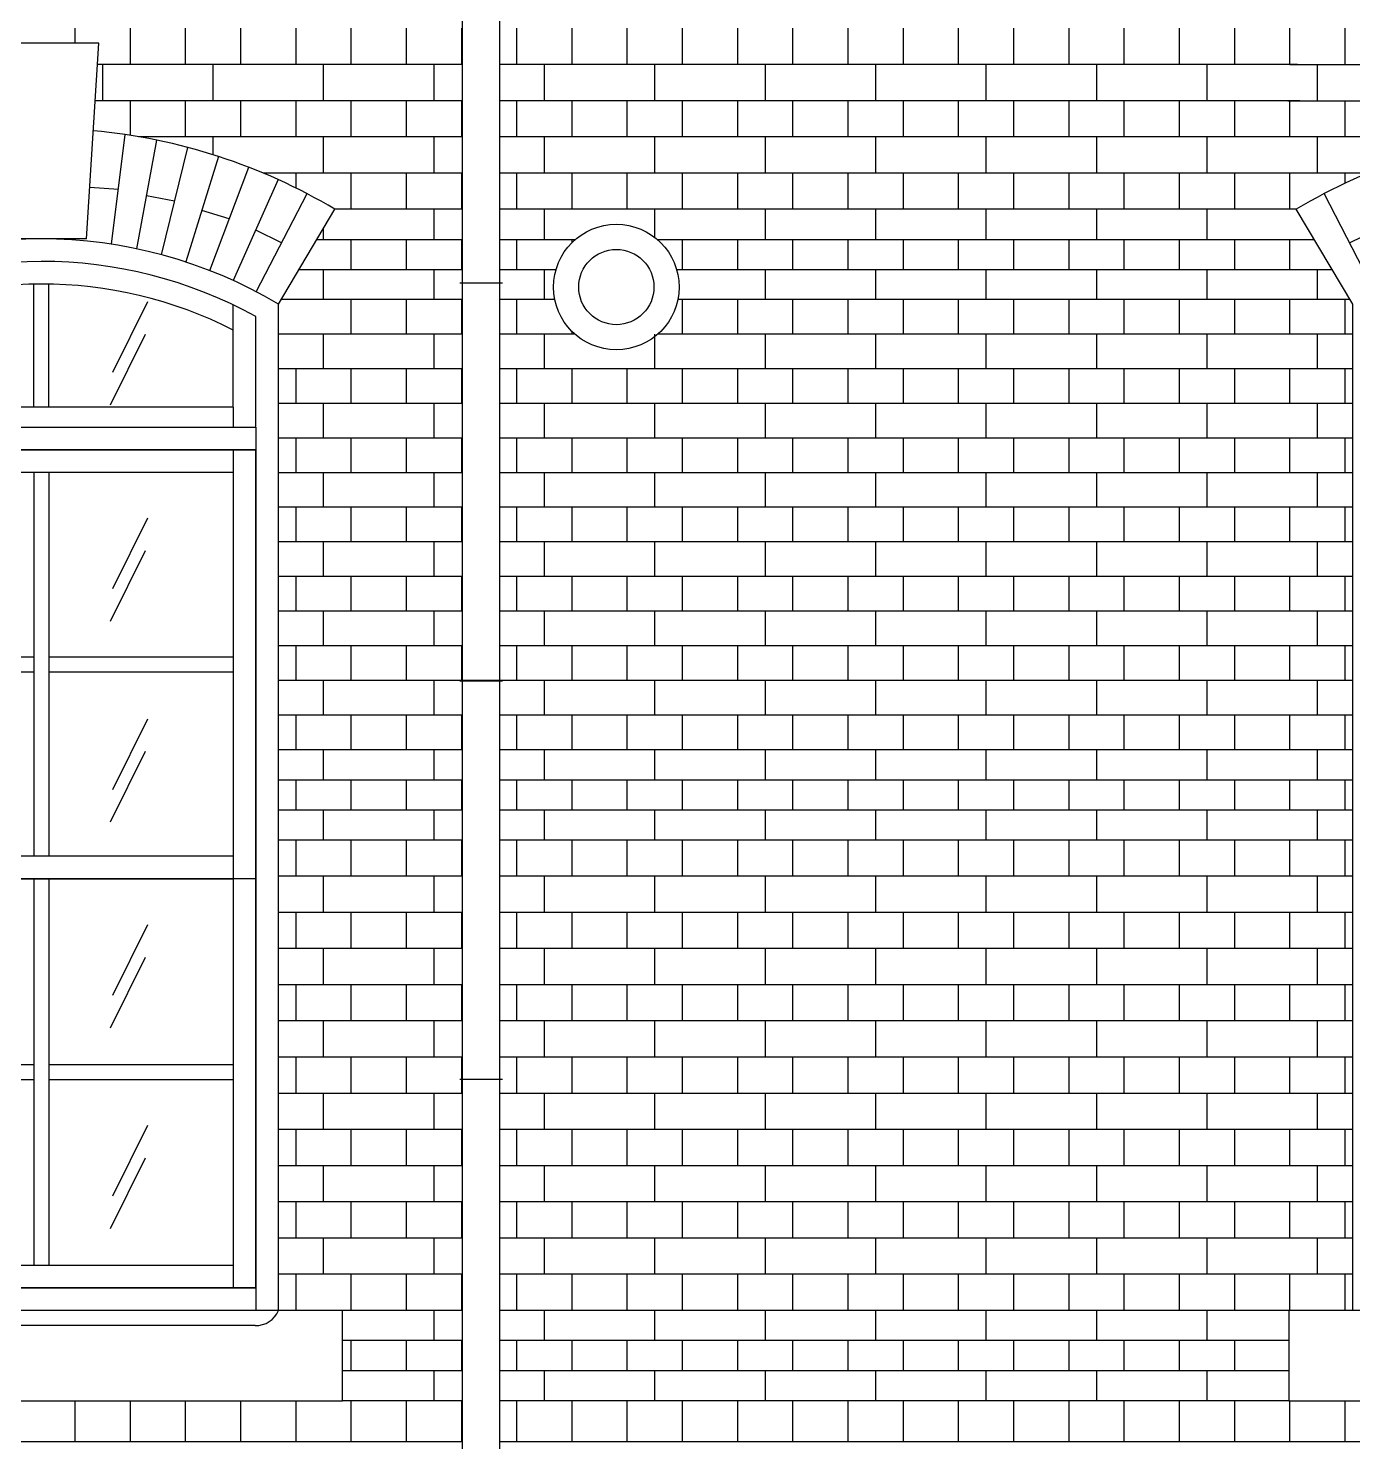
# Model space of a CAD drawing. Extents: x 177441 to 211081, y -129942 to -106182.
# Drawn here: x 199495 to 202133, y -119613 to -116797 of the extents above; entities that cross this region are included whole.
import ezdxf

# ---------------------------------------------------------------- set-up
doc = ezdxf.new("R2010")
doc.units = 0
doc.header["$LTSCALE"] = 50
doc.header["$MEASUREMENT"] = 0
for name, color, linetype in [('COL', 2, 'CONTINUOUS'), ('ele-3', 6, 'CONTINUOUS'), ('h', 5, 'CONTINUOUS'), ('HAT', 5, 'CONTINUOUS'), ('WID', 4, 'CONTINUOUS')]:
    doc.layers.add(name, color=color, linetype=linetype)

msp = doc.modelspace()

# ---------------------------------------------------------------- linework, layer by layer
at = {"layer": 'COL'}
for p, q in [((200439.6, -117305.6), (200354.6, -117305.6)), ((200439.6, -118098.5), (200354.6, -118098.5)), ((200439.6, -118891.5), (200354.6, -118891.5))]:
    msp.add_line(p, q, dxfattribs=at)
at = {"layer": 'ele-3'}
for p, q in [((200359.6, -117158), (200105.8, -117158)), ((202020.8, -117158), (200434.6, -117158)), ((200070.1, -117218), (200359.6, -117218)), ((200434.6, -117218), (200585.2, -117218)), ((200747.6, -117218), (202056.5, -117218)), ((200034.4, -117278), (200359.6, -117278)), ((200434.6, -117278), (200546.4, -117278)), ((200786.4, -117278), (202092.2, -117278)), ((200359.6, -117338), (199998.7, -117338)), ((200543.9, -117338), (200434.6, -117338)), ((202127.9, -117338), (200788.9, -117338)), ((199993.3, -118234.6), (200359.6, -118234.6)), ((200434.6, -118234.6), (202133.3, -118234.6)), ((199993.3, -118294.6), (200359.6, -118294.6)), ((200434.6, -118294.6), (202133.3, -118294.6)), ((199993.3, -118354.6), (200359.6, -118354.6)), ((200434.6, -118354.6), (202133.3, -118354.6)), ((199993.3, -118414.6), (200359.6, -118414.6)), ((200434.6, -118414.6), (202133.3, -118414.6)), ((200359.6, -119352), (200120.8, -119352)), ((202005.8, -119352), (200434.6, -119352)), ((200359.6, -119412), (200120.8, -119412)), ((202005.8, -119412), (200434.6, -119412)), ((200359.6, -119472), (200120.8, -119472)), ((202005.8, -119472), (200434.6, -119472)), ((200359.6, -119532), (200120.8, -119532)), ((202005.8, -119532), (200434.6, -119532))]:
    msp.add_line(p, q, dxfattribs=at)
msp.add_lwpolyline([(200434.6, -120689.6), (200434.6, -115719.6), (200359.6, -115719.6), (200359.6, -120689.6), (200434.6, -120689.6)], close=True, dxfattribs=at)
for points in [[(200303.3, -117218), (200303.3, -117158)], [(200523.3, -117218), (200523.3, -117158)], [(200743.3, -117214.5), (200743.3, -117158)], [(200963.3, -117218), (200963.3, -117158)], [(201183.3, -117218), (201183.3, -117158)], [(201403.3, -117218), (201403.3, -117158)], [(201623.3, -117218), (201623.3, -117158)], [(201843.3, -117218), (201843.3, -117158)], [(200083.3, -117218), (200083.3, -117195.9)], [(200138.3, -117278), (200138.3, -117218)], [(200248.3, -117278), (200248.3, -117218)], [(200358.3, -117278), (200358.3, -117218)], [(200468.3, -117278), (200468.3, -117218)], [(200578.3, -117224.3), (200578.3, -117218)], [(200798.3, -117278), (200798.3, -117218)], [(200908.3, -117278), (200908.3, -117218)], [(201018.3, -117278), (201018.3, -117218)], [(201128.3, -117278), (201128.3, -117218)], [(201238.3, -117278), (201238.3, -117218)], [(201348.3, -117278), (201348.3, -117218)], [(201458.3, -117278), (201458.3, -117218)], [(201568.3, -117278), (201568.3, -117218)], [(201678.3, -117278), (201678.3, -117218)], [(201788.3, -117278), (201788.3, -117218)], [(201898.3, -117278), (201898.3, -117218)], [(202008.3, -117278), (202008.3, -117218)], [(200083.3, -117338), (200083.3, -117278)], [(200303.3, -117338), (200303.3, -117278)], [(200523.3, -117338), (200523.3, -117278)], [(200963.3, -117338), (200963.3, -117278)], [(201183.3, -117338), (201183.3, -117278)], [(201403.3, -117338), (201403.3, -117278)], [(201623.3, -117338), (201623.3, -117278)], [(201843.3, -117338), (201843.3, -117278)], [(202063.3, -117338), (202063.3, -117278)], [(200083.3, -118294.6), (200083.3, -118234.6)], [(200303.3, -118294.6), (200303.3, -118234.6)], [(200523.3, -118294.6), (200523.3, -118234.6)], [(200743.3, -118294.6), (200743.3, -118234.6)], [(200963.3, -118294.6), (200963.3, -118234.6)], [(201183.3, -118294.6), (201183.3, -118234.6)], [(201403.3, -118294.6), (201403.3, -118234.6)], [(201623.3, -118294.6), (201623.3, -118234.6)], [(201843.3, -118294.6), (201843.3, -118234.6)], [(202063.3, -118294.6), (202063.3, -118234.6)], [(200028.3, -118354.6), (200028.3, -118294.6)], [(200138.3, -118354.6), (200138.3, -118294.6)], [(200248.3, -118354.6), (200248.3, -118294.6)], [(200358.3, -118354.6), (200358.3, -118294.6)], [(200468.3, -118354.6), (200468.3, -118294.6)], [(200578.3, -118354.6), (200578.3, -118294.6)], [(200688.3, -118354.6), (200688.3, -118294.6)], [(200798.3, -118354.6), (200798.3, -118294.6)], [(200908.3, -118354.6), (200908.3, -118294.6)], [(201018.3, -118354.6), (201018.3, -118294.6)], [(201128.3, -118354.6), (201128.3, -118294.6)], [(201238.3, -118354.6), (201238.3, -118294.6)], [(201348.3, -118354.6), (201348.3, -118294.6)], [(201458.3, -118354.6), (201458.3, -118294.6)], [(201568.3, -118354.6), (201568.3, -118294.6)], [(201678.3, -118354.6), (201678.3, -118294.6)], [(201788.3, -118354.6), (201788.3, -118294.6)], [(201898.3, -118354.6), (201898.3, -118294.6)], [(202008.3, -118354.6), (202008.3, -118294.6)], [(202118.3, -118354.6), (202118.3, -118294.6)], [(200083.3, -118414.6), (200083.3, -118354.6)], [(200303.3, -118414.6), (200303.3, -118354.6)], [(200523.3, -118414.6), (200523.3, -118354.6)], [(200743.3, -118414.6), (200743.3, -118354.6)], [(200963.3, -118414.6), (200963.3, -118354.6)], [(201183.3, -118414.6), (201183.3, -118354.6)], [(201403.3, -118414.6), (201403.3, -118354.6)], [(201623.3, -118414.6), (201623.3, -118354.6)], [(201843.3, -118414.6), (201843.3, -118354.6)], [(202063.3, -118414.6), (202063.3, -118354.6)], [(200303.3, -119412), (200303.3, -119352)], [(200523.3, -119412), (200523.3, -119352)], [(200743.3, -119412), (200743.3, -119352)], [(200963.3, -119412), (200963.3, -119352)], [(201183.3, -119412), (201183.3, -119352)], [(201403.3, -119412), (201403.3, -119352)], [(201623.3, -119412), (201623.3, -119352)], [(201843.3, -119412), (201843.3, -119352)], [(200138.3, -119472), (200138.3, -119412)], [(200248.3, -119472), (200248.3, -119412)], [(200358.3, -119472), (200358.3, -119412)], [(200468.3, -119472), (200468.3, -119412)], [(200578.3, -119472), (200578.3, -119412)], [(200688.3, -119472), (200688.3, -119412)], [(200798.3, -119472), (200798.3, -119412)], [(200908.3, -119472), (200908.3, -119412)], [(201018.3, -119472), (201018.3, -119412)], [(201128.3, -119472), (201128.3, -119412)], [(201238.3, -119472), (201238.3, -119412)], [(201348.3, -119472), (201348.3, -119412)], [(201458.3, -119472), (201458.3, -119412)], [(201568.3, -119472), (201568.3, -119412)], [(201678.3, -119472), (201678.3, -119412)], [(201788.3, -119472), (201788.3, -119412)], [(201898.3, -119472), (201898.3, -119412)], [(200303.3, -119532), (200303.3, -119472)], [(200523.3, -119532), (200523.3, -119472)], [(200743.3, -119532), (200743.3, -119472)], [(200963.3, -119532), (200963.3, -119472)], [(201183.3, -119532), (201183.3, -119472)], [(201403.3, -119532), (201403.3, -119472)], [(201623.3, -119532), (201623.3, -119472)], [(201843.3, -119532), (201843.3, -119472)]]:
    msp.add_lwpolyline(points, dxfattribs=at)
at = {"layer": 'h'}
for p, q in [((200359.6, -116869.6), (199633.1, -116869.6)), ((202023.5, -116869.6), (200434.6, -116869.6)), ((202008.3, -116869.6), (202493.5, -116869.6)), ((200359.6, -116941.7), (199628.5, -116941.7)), ((202028.1, -116941.7), (200434.6, -116941.7)), ((202003.7, -116941.7), (202498.1, -116941.7)), ((199660.9, -117227.7), (199687.9, -117009.3)), ((199750.7, -117020.4), (199710.8, -117236.8)), ((200359.6, -117013.8), (199714.7, -117013.8)), ((202410.8, -117013.8), (200434.6, -117013.8)), ((199760.2, -117248.6), (199812.8, -117034.9)), ((199874, -117052.9), (199808.8, -117263.1)), ((199856.6, -117280.3), (199934, -117074.3)), ((200359.6, -117085.9), (199962.8, -117085.9)), ((202163.8, -117085.9), (200434.6, -117085.9)), ((199992.8, -117099), (199903.4, -117300)), ((199674.4, -117118.5), (199617.3, -117114.9)), ((199786.5, -117141.8), (199730.3, -117131.4)), ((199949, -117322.3), (200050.2, -117126.9)), ((202177.6, -117322.3), (202076.4, -117126.9)), ((199895.3, -117177.3), (199840.7, -117160.3)), ((199999.6, -117224.6), (199948.1, -117199.5)), ((202127, -117224.6), (202178.5, -117199.5)), ((199732.6, -117342.7), (199663, -117483.4)), ((199727.8, -117407.5), (199658.3, -117548.3)), ((200359.6, -117407), (199993.3, -117407)), ((200584, -117407), (200434.6, -117407)), ((202133.3, -117407), (200748.8, -117407)), ((200359.6, -117475.9), (199993.3, -117475.9)), ((202133.3, -117475.9), (200434.6, -117475.9)), ((200359.6, -117544.9), (199993.3, -117544.9)), ((202133.3, -117544.9), (200434.6, -117544.9)), ((200359.6, -117613.9), (199993.3, -117613.9)), ((202133.3, -117613.9), (200434.6, -117613.9)), ((200359.6, -117682.9), (199993.3, -117682.9)), ((202133.3, -117682.9), (200434.6, -117682.9)), ((200359.6, -117751.8), (199993.3, -117751.8)), ((202133.3, -117751.8), (200434.6, -117751.8)), ((199732.6, -117773.7), (199663, -117914.4)), ((199727.8, -117838.5), (199658.3, -117979.2)), ((200359.6, -117820.8), (199993.3, -117820.8)), ((202133.3, -117820.8), (200434.6, -117820.8)), ((200359.6, -117889.8), (199993.3, -117889.8)), ((202133.3, -117889.8), (200434.6, -117889.8)), ((200359.6, -117958.7), (199993.3, -117958.7)), ((202133.3, -117958.7), (200434.6, -117958.7)), ((200359.6, -118027.7), (199993.3, -118027.7)), ((202133.3, -118027.7), (200434.6, -118027.7)), ((202133.3, -118096.7), (199993.3, -118096.7)), ((199732.6, -118173.7), (199663, -118314.4)), ((200359.6, -118165.7), (199993.3, -118165.7)), ((202133.3, -118165.7), (200434.6, -118165.7)), ((199727.8, -118238.5), (199658.3, -118379.2)), ((200359.6, -118486.7), (199993.3, -118486.7)), ((202133.3, -118486.7), (200434.6, -118486.7)), ((200359.6, -118558.8), (199993.3, -118558.8)), ((202133.3, -118558.8), (200434.6, -118558.8)), ((199732.6, -118583.7), (199663, -118724.4)), ((200359.6, -118630.9), (199993.3, -118630.9)), ((202133.3, -118630.9), (200434.6, -118630.9)), ((199727.8, -118648.5), (199658.3, -118789.2)), ((200359.6, -118703.1), (199993.3, -118703.1)), ((202133.3, -118703.1), (200434.6, -118703.1)), ((200359.6, -118775.2), (199993.3, -118775.2)), ((202133.3, -118775.2), (200434.6, -118775.2)), ((200359.6, -118847.3), (199993.3, -118847.3)), ((202133.3, -118847.3), (200434.6, -118847.3)), ((200359.6, -118919.4), (199993.3, -118919.4)), ((202133.3, -118919.4), (200434.6, -118919.4)), ((199732.6, -118983.7), (199663, -119124.4)), ((200359.6, -118991.5), (199993.3, -118991.5)), ((202133.3, -118991.5), (200434.6, -118991.5)), ((199727.8, -119048.5), (199658.3, -119189.2)), ((200359.6, -119063.6), (199993.3, -119063.6)), ((202133.3, -119063.6), (200434.6, -119063.6)), ((200359.6, -119135.7), (199993.3, -119135.7)), ((202133.3, -119135.7), (200434.6, -119135.7)), ((200359.6, -119207.8), (199993.3, -119207.8)), ((202133.3, -119207.8), (200434.6, -119207.8)), ((200359.6, -119279.9), (199993.3, -119279.9)), ((202133.3, -119279.9), (200434.6, -119279.9)), ((199639.7, -119613.4), (191614.5, -119613.4)), ((200359.6, -119613.4), (199588.3, -119613.4)), ((204108.3, -119613.4), (200434.6, -119613.4))]:
    msp.add_line(p, q, dxfattribs=at)
for points in [[(199588.3, -116827), (199588.3, -116797.5)], [(199698.3, -116869.6), (199698.3, -116797.5)], [(199808.3, -116869.6), (199808.3, -116797.5)], [(199918.3, -116869.6), (199918.3, -116797.5)], [(200028.3, -116869.6), (200028.3, -116797.5)], [(200138.3, -116869.6), (200138.3, -116797.5)], [(200248.3, -116869.6), (200248.3, -116797.5)], [(200358.3, -116869.6), (200358.3, -116797.5)], [(200468.3, -116869.6), (200468.3, -116797.5)], [(200578.3, -116869.6), (200578.3, -116797.5)], [(200688.3, -116869.6), (200688.3, -116797.5)], [(200798.3, -116869.6), (200798.3, -116797.5)], [(200908.3, -116869.6), (200908.3, -116797.5)], [(201018.3, -116869.6), (201018.3, -116797.5)], [(201128.3, -116869.6), (201128.3, -116797.5)], [(201238.3, -116869.6), (201238.3, -116797.5)], [(201348.3, -116869.6), (201348.3, -116797.5)], [(201458.3, -116869.6), (201458.3, -116797.5)], [(201568.3, -116869.6), (201568.3, -116797.5)], [(201678.3, -116869.6), (201678.3, -116797.5)], [(201788.3, -116869.6), (201788.3, -116797.5)], [(201898.3, -116869.6), (201898.3, -116797.5)], [(202008.3, -116869.6), (202008.3, -116797.5)], [(202118.3, -116869.6), (202118.3, -116797.5)], [(199643.3, -116941.7), (199643.3, -116869.6)], [(199863.3, -116941.7), (199863.3, -116869.6)], [(200083.3, -116941.7), (200083.3, -116869.6)], [(200303.3, -116941.7), (200303.3, -116869.6)], [(200523.3, -116941.7), (200523.3, -116869.6)], [(200743.3, -116941.7), (200743.3, -116869.6)], [(200963.3, -116941.7), (200963.3, -116869.6)], [(201183.3, -116941.7), (201183.3, -116869.6)], [(201403.3, -116941.7), (201403.3, -116869.6)], [(201623.3, -116941.7), (201623.3, -116869.6)], [(201843.3, -116941.7), (201843.3, -116869.6)], [(202063.3, -116941.7), (202063.3, -116869.6)], [(199698.3, -117010.9), (199698.3, -116941.7)], [(199808.3, -117013.8), (199808.3, -116941.7)], [(199918.3, -117013.8), (199918.3, -116941.7)], [(200028.3, -117013.8), (200028.3, -116941.7)], [(200138.3, -117013.8), (200138.3, -116941.7)], [(200248.3, -117013.8), (200248.3, -116941.7)], [(200358.3, -117013.8), (200358.3, -116941.7)], [(200468.3, -117013.8), (200468.3, -116941.7)], [(200578.3, -117013.8), (200578.3, -116941.7)], [(200688.3, -117013.8), (200688.3, -116941.7)], [(200798.3, -117013.8), (200798.3, -116941.7)], [(200908.3, -117013.8), (200908.3, -116941.7)], [(201018.3, -117013.8), (201018.3, -116941.7)], [(201128.3, -117013.8), (201128.3, -116941.7)], [(201238.3, -117013.8), (201238.3, -116941.7)], [(201348.3, -117013.8), (201348.3, -116941.7)], [(201458.3, -117013.8), (201458.3, -116941.7)], [(201568.3, -117013.8), (201568.3, -116941.7)], [(201678.3, -117013.8), (201678.3, -116941.7)], [(201788.3, -117013.8), (201788.3, -116941.7)], [(201898.3, -117013.8), (201898.3, -116941.7)], [(202008.3, -117013.8), (202008.3, -116941.7)], [(202118.3, -117013.8), (202118.3, -116941.7)], [(199863.3, -117049.5), (199863.3, -117013.8)], [(200083.3, -117085.9), (200083.3, -117013.8)], [(200303.3, -117085.9), (200303.3, -117013.8)], [(200523.3, -117085.9), (200523.3, -117013.8)], [(200743.3, -117085.9), (200743.3, -117013.8)], [(200963.3, -117085.9), (200963.3, -117013.8)], [(201183.3, -117085.9), (201183.3, -117013.8)], [(201403.3, -117085.9), (201403.3, -117013.8)], [(201623.3, -117085.9), (201623.3, -117013.8)], [(201843.3, -117085.9), (201843.3, -117013.8)], [(202063.3, -117085.9), (202063.3, -117013.8)], [(200028.3, -117115.8), (200028.3, -117085.9)], [(200138.3, -117158), (200138.3, -117085.9)], [(200248.3, -117158), (200248.3, -117085.9)], [(200358.3, -117158), (200358.3, -117085.9)], [(200468.3, -117158), (200468.3, -117085.9)], [(200578.3, -117158), (200578.3, -117085.9)], [(200688.3, -117158), (200688.3, -117085.9)], [(200798.3, -117158), (200798.3, -117085.9)], [(200908.3, -117158), (200908.3, -117085.9)], [(201018.3, -117158), (201018.3, -117085.9)], [(201128.3, -117158), (201128.3, -117085.9)], [(201238.3, -117158), (201238.3, -117085.9)], [(201348.3, -117158), (201348.3, -117085.9)], [(201458.3, -117158), (201458.3, -117085.9)], [(201568.3, -117158), (201568.3, -117085.9)], [(201678.3, -117158), (201678.3, -117085.9)], [(201788.3, -117158), (201788.3, -117085.9)], [(201898.3, -117158), (201898.3, -117085.9)], [(202008.3, -117158), (202008.3, -117085.9)], [(202118.3, -117106.1), (202118.3, -117085.9)], [(200138.3, -117407), (200138.3, -117338)], [(200248.3, -117407), (200248.3, -117338)], [(200358.3, -117407), (200358.3, -117338)], [(200468.3, -117407), (200468.3, -117338)], [(200798.3, -117407), (200798.3, -117338)], [(200908.3, -117407), (200908.3, -117338)], [(201018.3, -117407), (201018.3, -117338)], [(201128.3, -117407), (201128.3, -117338)], [(201238.3, -117407), (201238.3, -117338)], [(201348.3, -117407), (201348.3, -117338)], [(201458.3, -117407), (201458.3, -117338)], [(201568.3, -117407), (201568.3, -117338)], [(201678.3, -117407), (201678.3, -117338)], [(201788.3, -117407), (201788.3, -117338)], [(201898.3, -117407), (201898.3, -117338)], [(202008.3, -117407), (202008.3, -117338)], [(202118.3, -117407), (202118.3, -117338)], [(200083.3, -117475.9), (200083.3, -117407)], [(200303.3, -117475.9), (200303.3, -117407)], [(200523.3, -117475.9), (200523.3, -117407)], [(200578.3, -117407), (200578.3, -117401.7)], [(200743.3, -117475.9), (200743.3, -117407)], [(200963.3, -117475.9), (200963.3, -117407)], [(201183.3, -117475.9), (201183.3, -117407)], [(201403.3, -117475.9), (201403.3, -117407)], [(201623.3, -117475.9), (201623.3, -117407)], [(201843.3, -117476), (201843.3, -117407)], [(202063.3, -117476), (202063.3, -117407)], [(200028.3, -117544.9), (200028.3, -117475.9)], [(200138.3, -117544.9), (200138.3, -117475.9)], [(200248.3, -117544.9), (200248.3, -117475.9)], [(200358.3, -117544.9), (200358.3, -117475.9)], [(200468.3, -117544.9), (200468.3, -117475.9)], [(200578.3, -117544.9), (200578.3, -117475.9)], [(200688.3, -117544.9), (200688.3, -117475.9)], [(200798.3, -117544.9), (200798.3, -117475.9)], [(200908.3, -117544.9), (200908.3, -117475.9)], [(201018.3, -117544.9), (201018.3, -117475.9)], [(201128.3, -117544.9), (201128.3, -117475.9)], [(201238.3, -117544.9), (201238.3, -117475.9)], [(201348.3, -117544.9), (201348.3, -117475.9)], [(201458.3, -117544.9), (201458.3, -117475.9)], [(201568.3, -117544.9), (201568.3, -117475.9)], [(201678.3, -117544.9), (201678.3, -117476)], [(201788.3, -117544.9), (201788.3, -117476)], [(201898.3, -117544.9), (201898.3, -117476)], [(202008.3, -117544.9), (202008.3, -117476)], [(202118.3, -117544.9), (202118.3, -117476)], [(200083.3, -117613.9), (200083.3, -117544.9)], [(200303.3, -117613.9), (200303.3, -117544.9)], [(200523.3, -117613.9), (200523.3, -117544.9)], [(200743.3, -117613.9), (200743.3, -117544.9)], [(200963.3, -117613.9), (200963.3, -117544.9)], [(201183.3, -117613.9), (201183.3, -117544.9)], [(201403.3, -117613.9), (201403.3, -117544.9)], [(201623.3, -117613.9), (201623.3, -117544.9)], [(201843.3, -117613.9), (201843.3, -117544.9)], [(202063.3, -117613.9), (202063.3, -117544.9)], [(200028.3, -117682.9), (200028.3, -117613.9)], [(200138.3, -117682.9), (200138.3, -117613.9)], [(200248.3, -117682.9), (200248.3, -117613.9)], [(200358.3, -117682.9), (200358.3, -117613.9)], [(200468.3, -117682.9), (200468.3, -117613.9)], [(200578.3, -117682.9), (200578.3, -117613.9)], [(200688.3, -117682.9), (200688.3, -117613.9)], [(200798.3, -117682.9), (200798.3, -117613.9)], [(200908.3, -117682.9), (200908.3, -117613.9)], [(201018.3, -117682.9), (201018.3, -117613.9)], [(201128.3, -117682.9), (201128.3, -117613.9)], [(201238.3, -117682.9), (201238.3, -117613.9)], [(201348.3, -117682.9), (201348.3, -117613.9)], [(201458.3, -117682.9), (201458.3, -117613.9)], [(201568.3, -117682.9), (201568.3, -117613.9)], [(201678.3, -117682.9), (201678.3, -117613.9)], [(201788.3, -117682.9), (201788.3, -117613.9)], [(201898.3, -117682.9), (201898.3, -117613.9)], [(202008.3, -117682.9), (202008.3, -117613.9)], [(202118.3, -117682.9), (202118.3, -117613.9)], [(200083.3, -117751.8), (200083.3, -117682.9)], [(200303.3, -117751.8), (200303.3, -117682.9)], [(200523.3, -117751.8), (200523.3, -117682.9)], [(200743.3, -117751.8), (200743.3, -117682.9)], [(200963.3, -117751.8), (200963.3, -117682.9)], [(201183.3, -117751.8), (201183.3, -117682.9)], [(201403.3, -117751.8), (201403.3, -117682.9)], [(201623.3, -117751.8), (201623.3, -117682.9)], [(201843.3, -117751.8), (201843.3, -117682.9)], [(202063.3, -117751.8), (202063.3, -117682.9)], [(200028.3, -117820.8), (200028.3, -117751.8)], [(200138.3, -117820.8), (200138.3, -117751.8)], [(200248.3, -117820.8), (200248.3, -117751.8)], [(200358.3, -117820.8), (200358.3, -117751.8)], [(200468.3, -117820.8), (200468.3, -117751.8)], [(200578.3, -117820.8), (200578.3, -117751.8)], [(200688.3, -117820.8), (200688.3, -117751.8)], [(200798.3, -117820.8), (200798.3, -117751.8)], [(200908.3, -117820.8), (200908.3, -117751.8)], [(201018.3, -117820.8), (201018.3, -117751.8)], [(201128.3, -117820.8), (201128.3, -117751.8)], [(201238.3, -117820.8), (201238.3, -117751.8)], [(201348.3, -117820.8), (201348.3, -117751.8)], [(201458.3, -117820.8), (201458.3, -117751.8)], [(201568.3, -117820.8), (201568.3, -117751.8)], [(201678.3, -117820.8), (201678.3, -117751.8)], [(201788.3, -117820.8), (201788.3, -117751.8)], [(201898.3, -117820.8), (201898.3, -117751.8)], [(202008.3, -117820.8), (202008.3, -117751.8)], [(202118.3, -117820.8), (202118.3, -117751.8)], [(200083.3, -117889.8), (200083.3, -117820.8)], [(200303.3, -117889.8), (200303.3, -117820.8)], [(200523.3, -117889.8), (200523.3, -117820.8)], [(200743.3, -117889.8), (200743.3, -117820.8)], [(200963.3, -117889.8), (200963.3, -117820.8)], [(201183.3, -117889.8), (201183.3, -117820.8)], [(201403.3, -117889.8), (201403.3, -117820.8)], [(201623.3, -117889.8), (201623.3, -117820.8)], [(201843.3, -117889.8), (201843.3, -117820.8)], [(202063.3, -117889.8), (202063.3, -117820.8)], [(200028.3, -117958.7), (200028.3, -117889.8)], [(200138.3, -117958.7), (200138.3, -117889.8)], [(200248.3, -117958.7), (200248.3, -117889.8)], [(200358.3, -117958.7), (200358.3, -117889.8)], [(200468.3, -117958.7), (200468.3, -117889.8)], [(200578.3, -117958.7), (200578.3, -117889.8)], [(200688.3, -117958.7), (200688.3, -117889.8)], [(200798.3, -117958.7), (200798.3, -117889.8)], [(200908.3, -117958.7), (200908.3, -117889.8)], [(201018.3, -117958.7), (201018.3, -117889.8)], [(201128.3, -117958.7), (201128.3, -117889.8)], [(201238.3, -117958.7), (201238.3, -117889.8)], [(201348.3, -117958.7), (201348.3, -117889.8)], [(201458.3, -117958.7), (201458.3, -117889.8)], [(201568.3, -117958.7), (201568.3, -117889.8)], [(201678.3, -117958.7), (201678.3, -117889.8)], [(201788.3, -117958.7), (201788.3, -117889.8)], [(201898.3, -117958.7), (201898.3, -117889.8)], [(202008.3, -117958.7), (202008.3, -117889.8)], [(202118.3, -117958.7), (202118.3, -117889.8)], [(200083.3, -118027.7), (200083.3, -117958.7)], [(200303.3, -118027.7), (200303.3, -117958.7)], [(200523.3, -118027.7), (200523.3, -117958.7)], [(200743.3, -118027.7), (200743.3, -117958.7)], [(200963.3, -118027.7), (200963.3, -117958.7)], [(201183.3, -118027.7), (201183.3, -117958.7)], [(201403.3, -118027.7), (201403.3, -117958.7)], [(201623.3, -118027.7), (201623.3, -117958.7)], [(201843.3, -118027.7), (201843.3, -117958.7)], [(202063.3, -118027.7), (202063.3, -117958.7)], [(200028.3, -118096.7), (200028.3, -118027.7)], [(200138.3, -118096.7), (200138.3, -118027.7)], [(200248.3, -118096.7), (200248.3, -118027.7)], [(200358.3, -118096.7), (200358.3, -118027.7)], [(200468.3, -118096.7), (200468.3, -118027.7)], [(200578.3, -118096.7), (200578.3, -118027.7)], [(200688.3, -118096.7), (200688.3, -118027.7)], [(200798.3, -118096.7), (200798.3, -118027.7)], [(200908.3, -118096.7), (200908.3, -118027.7)], [(201018.3, -118096.7), (201018.3, -118027.7)], [(201128.3, -118096.7), (201128.3, -118027.7)], [(201238.3, -118096.7), (201238.3, -118027.7)], [(201348.3, -118096.7), (201348.3, -118027.7)], [(201458.3, -118096.7), (201458.3, -118027.7)], [(201568.3, -118096.7), (201568.3, -118027.7)], [(201678.3, -118096.7), (201678.3, -118027.7)], [(201788.3, -118096.7), (201788.3, -118027.7)], [(201898.3, -118096.7), (201898.3, -118027.7)], [(202008.3, -118096.7), (202008.3, -118027.7)], [(202118.3, -118096.7), (202118.3, -118027.7)], [(200083.3, -118165.6), (200083.3, -118096.7)], [(200303.3, -118165.6), (200303.3, -118096.7)], [(200523.3, -118165.6), (200523.3, -118096.7)], [(200743.3, -118165.6), (200743.3, -118096.7)], [(200963.3, -118165.6), (200963.3, -118096.7)], [(201183.3, -118165.6), (201183.3, -118096.7)], [(201403.3, -118165.6), (201403.3, -118096.7)], [(201623.3, -118165.6), (201623.3, -118096.7)], [(201843.3, -118165.6), (201843.3, -118096.7)], [(202063.3, -118165.6), (202063.3, -118096.7)], [(200028.3, -118234.6), (200028.3, -118165.7)], [(200138.3, -118234.6), (200138.3, -118165.7)], [(200248.3, -118234.6), (200248.3, -118165.7)], [(200358.3, -118234.6), (200358.3, -118165.7)], [(200468.3, -118234.6), (200468.3, -118165.7)], [(200578.3, -118234.6), (200578.3, -118165.7)], [(200688.3, -118234.6), (200688.3, -118165.7)], [(200798.3, -118234.6), (200798.3, -118165.7)], [(200908.3, -118234.6), (200908.3, -118165.7)], [(201018.3, -118234.6), (201018.3, -118165.7)], [(201128.3, -118234.6), (201128.3, -118165.7)], [(201238.3, -118234.6), (201238.3, -118165.7)], [(201348.3, -118234.6), (201348.3, -118165.7)], [(201458.3, -118234.6), (201458.3, -118165.7)], [(201568.3, -118234.6), (201568.3, -118165.7)], [(201678.3, -118234.6), (201678.3, -118165.7)], [(201788.3, -118234.6), (201788.3, -118165.7)], [(201898.3, -118234.6), (201898.3, -118165.7)], [(202008.3, -118234.6), (202008.3, -118165.7)], [(202118.3, -118234.6), (202118.3, -118165.7)], [(200028.3, -118486.7), (200028.3, -118414.6)], [(200138.3, -118486.7), (200138.3, -118414.6)], [(200248.3, -118486.7), (200248.3, -118414.6)], [(200358.3, -118486.7), (200358.3, -118414.6)], [(200468.3, -118486.7), (200468.3, -118414.6)], [(200578.3, -118486.7), (200578.3, -118414.6)], [(200688.3, -118486.7), (200688.3, -118414.6)], [(200798.3, -118486.7), (200798.3, -118414.6)], [(200908.3, -118486.7), (200908.3, -118414.6)], [(201018.3, -118486.7), (201018.3, -118414.6)], [(201128.3, -118486.7), (201128.3, -118414.6)], [(201238.3, -118486.7), (201238.3, -118414.6)], [(201348.3, -118486.7), (201348.3, -118414.6)], [(201458.3, -118486.7), (201458.3, -118414.6)], [(201568.3, -118486.7), (201568.3, -118414.6)], [(201678.3, -118486.7), (201678.3, -118414.6)], [(201788.3, -118486.7), (201788.3, -118414.6)], [(201898.3, -118486.7), (201898.3, -118414.6)], [(202008.3, -118486.7), (202008.3, -118414.6)], [(202118.3, -118486.7), (202118.3, -118414.6)], [(200083.3, -118558.8), (200083.3, -118486.7)], [(200303.3, -118558.8), (200303.3, -118486.7)], [(200523.3, -118558.8), (200523.3, -118486.7)], [(200743.3, -118558.8), (200743.3, -118486.7)], [(200963.3, -118558.8), (200963.3, -118486.7)], [(201183.3, -118558.8), (201183.3, -118486.7)], [(201403.3, -118558.8), (201403.3, -118486.7)], [(201623.3, -118558.8), (201623.3, -118486.7)], [(201843.3, -118558.8), (201843.3, -118486.7)], [(202063.3, -118558.8), (202063.3, -118486.7)], [(200028.3, -118630.9), (200028.3, -118558.8)], [(200138.3, -118630.9), (200138.3, -118558.8)], [(200248.3, -118630.9), (200248.3, -118558.8)], [(200358.3, -118630.9), (200358.3, -118558.8)], [(200468.3, -118630.9), (200468.3, -118558.8)], [(200578.3, -118630.9), (200578.3, -118558.8)], [(200688.3, -118630.9), (200688.3, -118558.8)], [(200798.3, -118630.9), (200798.3, -118558.8)], [(200908.3, -118630.9), (200908.3, -118558.8)], [(201018.3, -118630.9), (201018.3, -118558.8)], [(201128.3, -118630.9), (201128.3, -118558.8)], [(201238.3, -118630.9), (201238.3, -118558.8)], [(201348.3, -118630.9), (201348.3, -118558.8)], [(201458.3, -118630.9), (201458.3, -118558.8)], [(201568.3, -118630.9), (201568.3, -118558.8)], [(201678.3, -118630.9), (201678.3, -118558.8)], [(201788.3, -118630.9), (201788.3, -118558.8)], [(201898.3, -118630.9), (201898.3, -118558.8)], [(202008.3, -118630.9), (202008.3, -118558.8)], [(202118.3, -118630.9), (202118.3, -118558.8)], [(200083.3, -118703.1), (200083.3, -118630.9)], [(200303.3, -118703.1), (200303.3, -118630.9)], [(200523.3, -118703.1), (200523.3, -118630.9)], [(200743.3, -118703.1), (200743.3, -118630.9)], [(200963.3, -118703.1), (200963.3, -118630.9)], [(201183.3, -118703.1), (201183.3, -118630.9)], [(201403.3, -118703.1), (201403.3, -118630.9)], [(201623.3, -118703.1), (201623.3, -118630.9)], [(201843.3, -118703.1), (201843.3, -118630.9)], [(202063.3, -118703.1), (202063.3, -118630.9)], [(200028.3, -118775.2), (200028.3, -118703.1)], [(200138.3, -118775.2), (200138.3, -118703.1)], [(200248.3, -118775.2), (200248.3, -118703.1)], [(200358.3, -118775.2), (200358.3, -118703.1)], [(200468.3, -118775.2), (200468.3, -118703.1)], [(200578.3, -118775.2), (200578.3, -118703.1)], [(200688.3, -118775.2), (200688.3, -118703.1)], [(200798.3, -118775.2), (200798.3, -118703.1)], [(200908.3, -118775.2), (200908.3, -118703.1)], [(201018.3, -118775.2), (201018.3, -118703.1)], [(201128.3, -118775.2), (201128.3, -118703.1)], [(201238.3, -118775.2), (201238.3, -118703.1)], [(201348.3, -118775.2), (201348.3, -118703.1)], [(201458.3, -118775.2), (201458.3, -118703.1)], [(201568.3, -118775.2), (201568.3, -118703.1)], [(201678.3, -118775.2), (201678.3, -118703.1)], [(201788.3, -118775.2), (201788.3, -118703.1)], [(201898.3, -118775.2), (201898.3, -118703.1)], [(202008.3, -118775.2), (202008.3, -118703.1)], [(202118.3, -118775.2), (202118.3, -118703.1)], [(200083.3, -118847.3), (200083.3, -118775.2)], [(200303.3, -118847.3), (200303.3, -118775.2)], [(200523.3, -118847.3), (200523.3, -118775.2)], [(200743.3, -118847.3), (200743.3, -118775.2)], [(200963.3, -118847.3), (200963.3, -118775.2)], [(201183.3, -118847.3), (201183.3, -118775.2)], [(201403.3, -118847.3), (201403.3, -118775.2)], [(201623.3, -118847.3), (201623.3, -118775.2)], [(201843.3, -118847.3), (201843.3, -118775.2)], [(202063.3, -118847.3), (202063.3, -118775.2)], [(200028.3, -118919.4), (200028.3, -118847.3)], [(200138.3, -118919.4), (200138.3, -118847.3)], [(200248.3, -118919.4), (200248.3, -118847.3)], [(200358.3, -118919.4), (200358.3, -118847.3)], [(200468.3, -118919.4), (200468.3, -118847.3)], [(200578.3, -118919.4), (200578.3, -118847.3)], [(200688.3, -118919.4), (200688.3, -118847.3)], [(200798.3, -118919.4), (200798.3, -118847.3)], [(200908.3, -118919.4), (200908.3, -118847.3)], [(201018.3, -118919.4), (201018.3, -118847.3)], [(201128.3, -118919.4), (201128.3, -118847.3)], [(201238.3, -118919.4), (201238.3, -118847.3)], [(201348.3, -118919.4), (201348.3, -118847.3)], [(201458.3, -118919.4), (201458.3, -118847.3)], [(201568.3, -118919.4), (201568.3, -118847.3)], [(201678.3, -118919.4), (201678.3, -118847.3)], [(201788.3, -118919.4), (201788.3, -118847.3)], [(201898.3, -118919.4), (201898.3, -118847.3)], [(202008.3, -118919.4), (202008.3, -118847.3)], [(202118.3, -118919.4), (202118.3, -118847.3)], [(200083.3, -118991.5), (200083.3, -118919.4)], [(200303.3, -118991.5), (200303.3, -118919.4)], [(200523.3, -118991.5), (200523.3, -118919.4)], [(200743.3, -118991.5), (200743.3, -118919.4)], [(200963.3, -118991.5), (200963.3, -118919.4)], [(201183.3, -118991.5), (201183.3, -118919.4)], [(201403.3, -118991.5), (201403.3, -118919.4)], [(201623.3, -118991.5), (201623.3, -118919.4)], [(201843.3, -118991.5), (201843.3, -118919.4)], [(202063.3, -118991.5), (202063.3, -118919.4)], [(200028.3, -119063.6), (200028.3, -118991.5)], [(200138.3, -119063.6), (200138.3, -118991.5)], [(200248.3, -119063.6), (200248.3, -118991.5)], [(200358.3, -119063.6), (200358.3, -118991.5)], [(200468.3, -119063.6), (200468.3, -118991.5)], [(200578.3, -119063.6), (200578.3, -118991.5)], [(200688.3, -119063.6), (200688.3, -118991.5)], [(200798.3, -119063.6), (200798.3, -118991.5)], [(200908.3, -119063.6), (200908.3, -118991.5)], [(201018.3, -119063.6), (201018.3, -118991.5)], [(201128.3, -119063.6), (201128.3, -118991.5)], [(201238.3, -119063.6), (201238.3, -118991.5)], [(201348.3, -119063.6), (201348.3, -118991.5)], [(201458.3, -119063.6), (201458.3, -118991.5)], [(201568.3, -119063.6), (201568.3, -118991.5)], [(201678.3, -119063.6), (201678.3, -118991.5)], [(201788.3, -119063.6), (201788.3, -118991.5)], [(201898.3, -119063.6), (201898.3, -118991.5)], [(202008.3, -119063.6), (202008.3, -118991.5)], [(202118.3, -119063.6), (202118.3, -118991.5)], [(200083.3, -119135.7), (200083.3, -119063.6)], [(200303.3, -119135.7), (200303.3, -119063.6)], [(200523.3, -119135.7), (200523.3, -119063.6)], [(200743.3, -119135.7), (200743.3, -119063.6)], [(200963.3, -119135.7), (200963.3, -119063.6)], [(201183.3, -119135.7), (201183.3, -119063.6)], [(201403.3, -119135.7), (201403.3, -119063.6)], [(201623.3, -119135.7), (201623.3, -119063.6)], [(201843.3, -119135.7), (201843.3, -119063.6)], [(202063.3, -119135.7), (202063.3, -119063.6)], [(200028.3, -119207.8), (200028.3, -119135.7)], [(200138.3, -119207.8), (200138.3, -119135.7)], [(200248.3, -119207.8), (200248.3, -119135.7)], [(200358.3, -119207.8), (200358.3, -119135.7)], [(200468.3, -119207.8), (200468.3, -119135.7)], [(200578.3, -119207.8), (200578.3, -119135.7)], [(200688.3, -119207.8), (200688.3, -119135.7)], [(200798.3, -119207.8), (200798.3, -119135.7)], [(200908.3, -119207.8), (200908.3, -119135.7)], [(201018.3, -119207.8), (201018.3, -119135.7)], [(201128.3, -119207.8), (201128.3, -119135.7)], [(201238.3, -119207.8), (201238.3, -119135.7)], [(201348.3, -119207.8), (201348.3, -119135.7)], [(201458.3, -119207.8), (201458.3, -119135.7)], [(201568.3, -119207.8), (201568.3, -119135.7)], [(201678.3, -119207.8), (201678.3, -119135.7)], [(201788.3, -119207.8), (201788.3, -119135.7)], [(201898.3, -119207.8), (201898.3, -119135.7)], [(202008.3, -119207.8), (202008.3, -119135.7)], [(202118.3, -119207.8), (202118.3, -119135.7)], [(200083.3, -119279.9), (200083.3, -119207.8)], [(200303.3, -119279.9), (200303.3, -119207.8)], [(200523.3, -119279.9), (200523.3, -119207.8)], [(200743.3, -119279.9), (200743.3, -119207.8)], [(200963.3, -119279.9), (200963.3, -119207.8)], [(201183.3, -119279.9), (201183.3, -119207.8)], [(201403.3, -119279.9), (201403.3, -119207.8)], [(201623.3, -119279.9), (201623.3, -119207.8)], [(201843.3, -119279.9), (201843.3, -119207.8)], [(202063.3, -119279.9), (202063.3, -119207.8)], [(200028.3, -119352), (200028.3, -119279.9)], [(200138.3, -119352), (200138.3, -119279.9)], [(200248.3, -119352), (200248.3, -119279.9)], [(200358.3, -119352), (200358.3, -119279.9)], [(200468.3, -119352), (200468.3, -119279.9)], [(200578.3, -119352), (200578.3, -119279.9)], [(200688.3, -119352), (200688.3, -119279.9)], [(200798.3, -119352), (200798.3, -119279.9)], [(200908.3, -119352), (200908.3, -119279.9)], [(201018.3, -119352), (201018.3, -119279.9)], [(201128.3, -119352), (201128.3, -119279.9)], [(201238.3, -119352), (201238.3, -119279.9)], [(201348.3, -119352), (201348.3, -119279.9)], [(201458.3, -119352), (201458.3, -119279.9)], [(201568.3, -119352), (201568.3, -119279.9)], [(201678.3, -119352), (201678.3, -119279.9)], [(201788.3, -119352), (201788.3, -119279.9)], [(201898.3, -119352), (201898.3, -119279.9)], [(202008.3, -119352), (202008.3, -119279.9)], [(202118.3, -119352), (202118.3, -119279.9)], [(199588.3, -119613.4), (199588.3, -119532)], [(199698.3, -119613.4), (199698.3, -119532)], [(199808.3, -119613.4), (199808.3, -119532)], [(199918.3, -119613.4), (199918.3, -119532)], [(200028.3, -119613.4), (200028.3, -119532)], [(200138.3, -119613.4), (200138.3, -119532)], [(200248.3, -119613.4), (200248.3, -119532)], [(200358.3, -119613.4), (200358.3, -119532)], [(200468.3, -119613.4), (200468.3, -119532)], [(200578.3, -119613.4), (200578.3, -119532)], [(200688.3, -119613.4), (200688.3, -119532)], [(200798.3, -119613.4), (200798.3, -119532)], [(200908.3, -119613.4), (200908.3, -119532)], [(201018.3, -119613.4), (201018.3, -119532)], [(201128.3, -119613.4), (201128.3, -119532)], [(201238.3, -119613.4), (201238.3, -119532)], [(201348.3, -119613.4), (201348.3, -119532)], [(201458.3, -119613.4), (201458.3, -119532)], [(201568.3, -119613.4), (201568.3, -119532)], [(201678.3, -119613.4), (201678.3, -119532)], [(201788.3, -119613.4), (201788.3, -119532)], [(201898.3, -119613.4), (201898.3, -119532)], [(202008.3, -119613.4), (202008.3, -119532)], [(202118.3, -119613.4), (202118.3, -119532)]]:
    msp.add_lwpolyline(points, dxfattribs=at)
msp.add_circle((200666.4, -117313), 75, dxfattribs=at)
at = {"layer": 'HAT'}
for p, q in [((199903.3, -117399), (199903.3, -117348.7)), ((199903.3, -117552), (199903.3, -117592)), ((199948.3, -117592), (199948.3, -117637)), ((199903.3, -117637), (199903.3, -117682)), ((199903.3, -118447), (199903.3, -118492)), ((199903.3, -119262), (199903.3, -119307)), ((199948.3, -119307), (199948.3, -119352))]:
    msp.add_line(p, q, dxfattribs=at)
at = {"layer": 'WID'}
for p, q in [((199635.8, -116827), (199405.8, -116827)), ((199610.8, -117217), (199635.8, -116827)), ((199993.3, -117347), (200105.8, -117158)), ((202133.3, -117347), (202020.8, -117158)), ((199610.8, -117217), (199430.8, -117217)), ((199505.8, -117552), (199505.8, -117307.1)), ((199535.8, -117552), (199535.8, -117307.1)), ((199993.3, -119352), (199993.3, -117347)), ((202133.3, -119352), (202133.3, -117347)), ((199948.3, -117590.5), (199948.3, -117372)), ((199903.3, -117552), (199903.3, -117399)), ((199903.3, -117552), (199138.3, -117552)), ((199093.3, -117592), (199948.3, -117592)), ((199505.8, -117682), (199505.8, -118447)), ((199535.8, -117682), (199535.8, -118447)), ((199948.3, -119307), (199948.3, -117761.2)), ((199138.3, -118049.5), (199505.8, -118049.5)), ((199535.8, -118049.5), (199903.3, -118049.5)), ((199138.3, -118079.5), (199505.8, -118079.5)), ((199535.8, -118079.5), (199903.3, -118079.5)), ((199505.8, -118492), (199505.8, -119262)), ((199535.8, -118492), (199535.8, -119262)), ((199138.3, -118862), (199505.8, -118862)), ((199535.8, -118862), (199903.3, -118862)), ((199138.3, -118892), (199505.8, -118892)), ((199535.8, -118892), (199903.3, -118892)), ((199093.3, -119307), (199948.3, -119307)), ((199993.3, -119352), (199048.3, -119352)), ((203078.3, -119352), (202133.3, -119352)), ((199947.1, -119382), (199092.5, -119382))]:
    msp.add_line(p, q, dxfattribs=at)
for points in [[(199948.3, -118497), (199948.3, -117637), (199093.3, -117637), (199093.3, -118497)], [(199948.3, -118447), (199948.3, -119307), (199093.3, -119307), (199093.3, -118447)]]:
    msp.add_lwpolyline(points, dxfattribs=at)
for points in [[(199948.3, -118492), (199093.3, -118492), (199093.3, -117637), (199948.3, -117637)], [(199903.3, -118447), (199138.3, -118447), (199138.3, -117682), (199903.3, -117682)], [(199903.3, -119262), (199138.3, -119262), (199138.3, -118492), (199903.3, -118492)], [(200120.8, -119352), (198920.8, -119352), (198920.8, -119532), (200120.8, -119532)], [(203205.8, -119352), (202005.8, -119352), (202005.8, -119532), (203205.8, -119532)]]:
    msp.add_lwpolyline(points, close=True, dxfattribs=at)
msp.add_circle((200666.4, -117313), 125, dxfattribs=at)
for centre, radius, start, end in [((199520.8, -118140.7), 1143.7, 59.2334, 84.7927), ((202605.8, -118140.7), 1143.7, 95.2073, 120.7666), ((199520.8, -118140.7), 923.7, 59.2334, 120.7666), ((199522.7, -118140.7), 878.7, 61.0323, 119.2575), ((199522.7, -118140.7), 833.7, 62.8397, 117.4606), ((199948.1, -119333), 49.1, 268.8666, 337.1428)]:
    msp.add_arc(centre, radius, start, end, dxfattribs=at)

doc.saveas('drawing.dxf')
